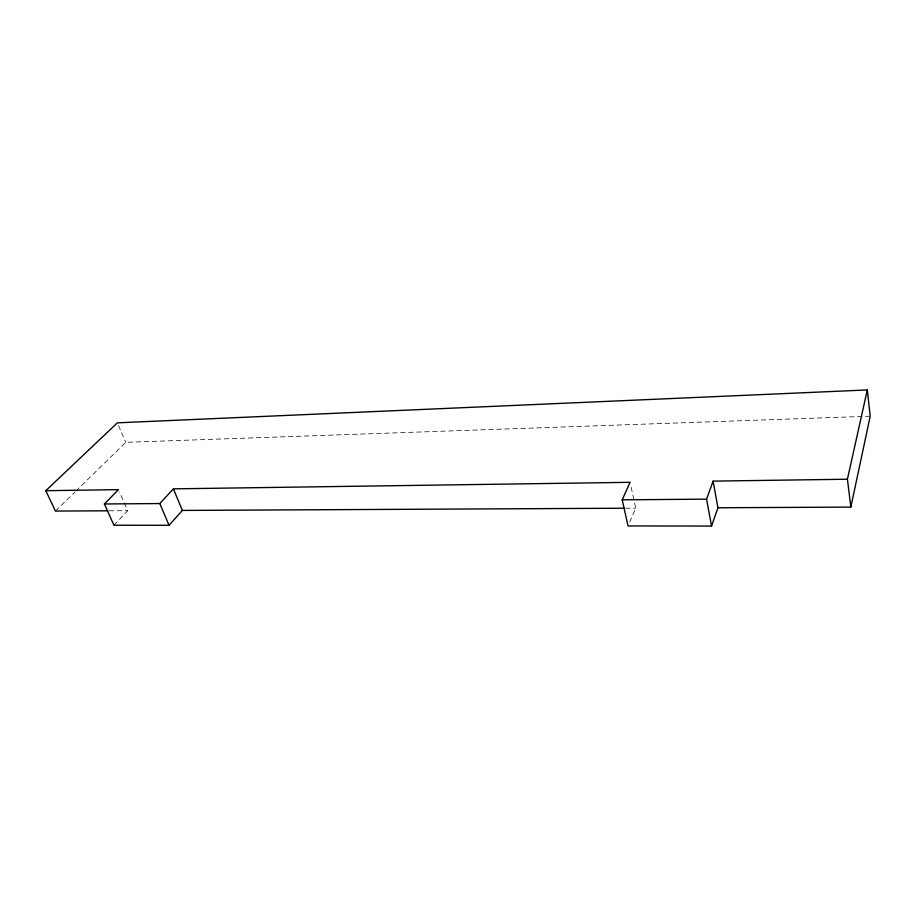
<?xml version="1.0" encoding="UTF-8"?>
<svg xmlns="http://www.w3.org/2000/svg" width="916" height="916" viewBox="0 0 916 916"><rect width="100%" height="100%" fill="white"/><g stroke="black" fill="none" stroke-linecap="round" stroke-linejoin="round"><path stroke-width="0.69" stroke-dasharray="4.58 3.44" d="M629.67 522.131L635.715 508.162L630.987 486.407M113.939 525.223L127.725 510.704L119.549 492.121M55.418 511.059L74.78 492.132M75.799 491.136L125.744 442.336L870.2 416.196M109.29 510.796L127.725 510.704M625.708 508.22L635.715 508.162M118.496 425.436L125.744 442.336"/><path stroke-width="1.37" d="M624.277 508.22L182.364 510.43L169.059 525.303L113.939 525.223L104.401 503.983L159.819 503.548L173.387 488.858L630.093 482.32L622.216 499.827L628.021 525.944L711.56 526.059L717.949 507.762L850.85 507.098L870.2 416.196L867.303 389.941L117.385 422.837L45.8 490.69L55.418 511.059L107.87 510.796M850.85 507.098L847.415 479.217L867.303 389.941M711.56 526.059L706.568 499.151L713.117 481.129L847.415 479.217M104.401 503.983L118.462 489.648L45.8 490.69M622.216 499.827L706.568 499.151M159.819 503.548L169.059 525.303M173.387 488.858L182.364 510.43M713.117 481.129L717.949 507.762"/></g></svg>
